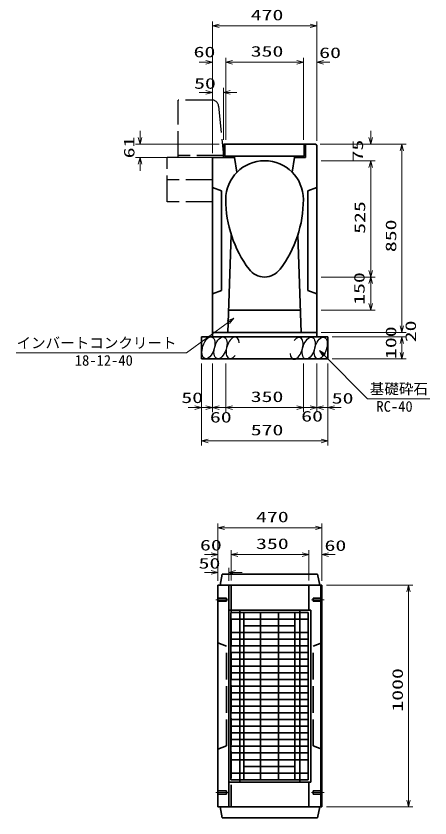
# Model space of a CAD drawing. Units: millimetres on the paper. Extents: x 0 to 841, y 0 to 594.
# Drawn here: x 548.2 to 641.6, y 322.4 to 503.4 of the extents above; entities that cross this region are included whole.
import ezdxf
from ezdxf.enums import TextEntityAlignment as Align

# ---------------------------------------------------------------- set-up
doc = ezdxf.new("R2010")
doc.units = ezdxf.units.MM
doc.linetypes.add('DASHED', pattern=[7.5, 6, -1.5])
doc.linetypes.add('USER1', pattern=[18.5, 12, -1.5, 3.5, -1.5])
for name, color, linetype, lineweight in [('D-BMK（構造物基準線）', 2, 'USER1', 18), ('D-STR-DIM（寸法）', 7, 'Continuous', 13), ('D-STR-HTXT(基礎砕石-旗)', 7, 'Continuous', 13), ('D-STR-HTXT（旗上げ）', 7, 'Continuous', 13), ('D-STR-STRF(グリ)', 7, 'Continuous', 25), ('D-STR-STRF(歩車)', 7, 'DASHED', 25), ('D-STR（構造物）', 1, 'Continuous', 35)]:
    doc.layers.add(name, color=color, linetype=linetype, lineweight=lineweight)
doc.styles.add('ＭＳ ゴシック', font='')
doc.styles.get('ＭＳ ゴシック').set_extended_font_data('MS Gothic')

# ---------------------------------------------------------------- blocks, each defined once
blk = doc.blocks.new('_Open30')
at = {"color": 7, "linetype": 'Continuous', "lineweight": 13}
for p, q in [((-1, 0.2679), (0, 0)), ((0, 0), (-1, -0.2679)), ((0, 0), (-1, 0))]:
    blk.add_line(p, q, dxfattribs=at)

msp = doc.modelspace()

# ---------------------------------------------------------------- linework, layer by layer
at = {"layer": 'D-BMK（構造物基準線）'}
for p, q in [((593.264, 371.642), (596.114, 371.642)), ((617.688, 371.642), (614.839, 371.642)), ((593.264, 328.142), (596.114, 328.142)), ((617.688, 328.142), (614.839, 328.142))]:
    msp.add_line(p, q, dxfattribs=at)
at = {"layer": 'D-STR-DIM（寸法）'}
for p, q in [((592.527, 493.93), (592.527, 502.139)), ((616.027, 493.93), (616.027, 502.139)), ((594.027, 501.139), (614.527, 501.139)), ((591.027, 492.93), (589.527, 492.93)), ((592.527, 472.398), (592.527, 493.93)), ((595.527, 475.388), (595.527, 493.93)), ((595.527, 475.388), (595.527, 493.93)), ((597.027, 492.93), (598.527, 492.93)), ((597.027, 492.93), (611.527, 492.93)), ((611.527, 492.93), (610.027, 492.93)), ((613.027, 475.393), (613.027, 493.93)), ((613.027, 475.393), (613.027, 493.93)), ((616.027, 475.198), (616.027, 493.93)), ((617.527, 492.93), (619.027, 492.93)), ((592.527, 472.398), (592.527, 487.121)), ((595.027, 475.398), (595.027, 487.121)), ((591.027, 486.121), (589.527, 486.121)), ((596.527, 486.121), (598.027, 486.121)), ((576.193, 475.948), (576.193, 477.448)), ((628.22, 475.943), (628.22, 477.443)), ((594.027, 474.448), (575.193, 474.448)), ((616.777, 474.443), (636.23, 474.443)), ((617.777, 474.443), (629.22, 474.443)), ((635.23, 433.463), (635.23, 472.943)), ((591.527, 471.398), (575.193, 471.398)), ((617.027, 470.713), (629.22, 470.713)), ((617.027, 470.713), (629.22, 470.713)), ((576.193, 469.898), (576.193, 468.398)), ((628.22, 445.964), (628.22, 469.213)), ((628.22, 469.213), (628.22, 467.713)), ((617.027, 444.464), (629.22, 444.464)), ((617.027, 444.464), (629.22, 444.464)), ((628.22, 438.464), (628.22, 442.964)), ((617.027, 436.964), (629.22, 436.964)), ((635.23, 433.463), (635.23, 434.963)), ((617.027, 431.963), (636.23, 431.963)), ((617.027, 431.963), (636.23, 431.963)), ((619.527, 430.963), (636.23, 430.963)), ((619.527, 430.963), (636.23, 430.963)), ((635.23, 427.463), (635.23, 429.463)), ((635.23, 429.463), (635.23, 427.963)), ((619.527, 425.963), (636.23, 425.963)), ((590.027, 424.963), (590.027, 413.996)), ((592.527, 424.963), (592.527, 413.996)), ((592.527, 424.963), (592.527, 413.996)), ((595.527, 424.963), (595.527, 413.996)), ((595.527, 424.963), (595.527, 413.996)), ((613.027, 424.963), (613.027, 413.996)), ((613.027, 424.963), (613.027, 413.996)), ((616.027, 424.963), (616.027, 413.996)), ((616.027, 424.963), (616.027, 413.996)), ((618.527, 424.963), (618.527, 413.996)), ((588.527, 414.996), (587.027, 414.996)), ((591.027, 414.996), (589.527, 414.996)), ((594.027, 414.996), (595.527, 414.996)), ((597.027, 414.996), (598.527, 414.996)), ((597.027, 414.996), (611.527, 414.996)), ((611.527, 414.996), (610.027, 414.996)), ((614.527, 414.996), (613.027, 414.996)), ((617.527, 414.996), (619.027, 414.996)), ((620.027, 414.996), (621.527, 414.996)), ((590.027, 413.996), (590.027, 406.478)), ((618.527, 413.996), (618.527, 406.478)), ((591.527, 407.478), (617.027, 407.478)), ((593.726, 382.819), (593.726, 388.869)), ((595.226, 387.869), (615.726, 387.869)), ((617.226, 382.849), (617.226, 388.869)), ((593.726, 375.922), (593.726, 382.819)), ((596.726, 375.974), (596.726, 382.819)), ((596.726, 375.974), (596.726, 382.819)), ((614.226, 375.989), (614.226, 382.819)), ((614.226, 375.959), (614.226, 382.819)), ((617.226, 375.892), (617.226, 382.819)), ((592.226, 381.819), (590.726, 381.819)), ((598.226, 381.819), (599.726, 381.819)), ((598.226, 381.819), (612.726, 381.819)), ((612.726, 381.819), (611.226, 381.819)), ((618.726, 381.819), (620.226, 381.819)), ((618.226, 374.922), (637.73, 374.922)), ((636.73, 326.422), (636.73, 373.422)), ((618.226, 324.922), (637.73, 324.922))]:
    msp.add_line(p, q, dxfattribs=at)
at = {"layer": 'D-STR-HTXT(基礎砕石-旗)'}
msp.add_lwpolyline([(641.571, 416.99), (627.467, 416.99), (617.744, 426.807)], dxfattribs=at)
at = {"layer": 'D-STR-HTXT（旗上げ）'}
for p, q in [((593.726, 375.922), (593.726, 378.806)), ((596.226, 375.922), (596.226, 378.806)), ((592.226, 377.806), (590.726, 377.806)), ((597.726, 377.806), (599.226, 377.806))]:
    msp.add_line(p, q, dxfattribs=at)
msp.add_lwpolyline([(548.229, 427.376), (586.674, 427.376), (596.103, 434.285)], dxfattribs=at)
at = {"layer": 'D-STR-STRF(グリ)'}
for centre, major_axis in [((591.622, 428.486), (0.79, 2.421)), ((594.343, 428.486), (0.79, 2.421)), ((614.231, 428.405), (-0.771, -2.427)), ((616.953, 428.427), (-0.771, -2.427))]:
    msp.add_ellipse(centre, major_axis=major_axis, ratio=0.5139, dxfattribs=at)
for centre, major_axis in [((597.084, 428.486), (0.79, 2.421)), ((611.491, 428.384), (-0.771, -2.427))]:
    msp.add_ellipse(centre, major_axis=major_axis, ratio=0.5139, start_param=5.3575563, end_param=10.3750652, dxfattribs=at)
at = {"layer": 'D-STR-STRF(歩車)'}
for p, q in [((584.777, 471.398), (584.777, 484.398)), ((592.42, 484.398), (584.777, 484.398)), ((593.912, 483.047), (595.027, 471.898)), ((595.027, 471.398), (582.277, 471.398)), ((582.277, 461.398), (582.277, 471.398)), ((595.027, 471.898), (584.777, 471.898)), ((592.527, 461.398), (592.527, 471.398)), ((592.527, 466.398), (582.277, 466.398)), ((592.527, 461.398), (582.277, 461.398))]:
    msp.add_line(p, q, dxfattribs=at)
msp.add_arc((592.42, 482.898), 1.5, 5.71077, 89.99998, dxfattribs=at)
at = {"layer": 'D-STR（構造物）'}
for p, q in [((615.777, 474.448), (595.027, 474.448)), ((595.027, 474.398), (595.027, 471.398)), ((595.327, 471.698), (595.327, 474.448)), ((613.227, 471.698), (613.227, 474.448)), ((613.527, 471.398), (613.527, 474.448)), ((615.777, 474.448), (616.027, 474.198)), ((616.027, 474.198), (616.027, 430.963)), ((595.027, 471.398), (592.527, 471.398)), ((592.527, 471.398), (592.527, 430.963)), ((597.527, 471.398), (595.027, 471.398)), ((613.227, 471.698), (595.327, 471.698)), ((597.527, 471.398), (597.527, 471.698)), ((597.527, 471.398), (598.055, 468.114)), ((611.027, 471.398), (610.5, 468.114)), ((613.227, 471.698), (611.027, 471.698)), ((611.027, 471.398), (611.027, 471.698)), ((613.527, 471.398), (611.027, 471.398)), ((594.527, 463.944), (592.527, 464.694)), ((594.527, 441.444), (594.527, 463.944)), ((614.027, 463.944), (616.027, 464.694)), ((614.027, 441.444), (614.027, 463.944)), ((596.027, 431.963), (596.777, 453.959)), ((612.527, 431.963), (611.777, 453.959)), ((594.527, 441.444), (592.527, 440.694)), ((614.027, 441.444), (616.027, 440.694)), ((596.198, 436.963), (612.357, 436.963)), ((590.027, 430.963), (618.527, 430.963)), ((590.027, 430.963), (590.027, 425.963)), ((592.527, 431.963), (616.027, 431.963)), ((618.527, 430.963), (618.527, 425.963)), ((590.027, 425.963), (618.527, 425.963)), ((594.726, 377.392), (594.226, 374.892)), ((594.726, 377.392), (616.226, 377.392)), ((616.726, 374.892), (616.226, 377.392)), ((593.726, 324.892), (593.726, 374.892)), ((593.726, 374.892), (617.226, 374.892)), ((596.226, 324.892), (596.226, 374.892)), ((614.226, 369.311), (614.226, 374.892)), ((616.976, 324.892), (616.976, 374.892)), ((617.226, 324.892), (617.226, 374.892)), ((596.196, 330.461), (596.196, 369.311)), ((596.196, 369.311), (614.696, 369.311)), ((598.696, 330.461), (598.696, 369.311)), ((612.196, 369.311), (612.196, 330.461)), ((614.696, 369.311), (614.696, 330.461)), ((596.632, 368.764), (614.132, 368.764)), ((596.632, 331.014), (596.632, 368.764)), ((599.632, 331.014), (599.632, 368.764)), ((603.382, 331.014), (603.382, 368.764)), ((607.382, 368.764), (607.382, 331.014)), ((611.132, 368.764), (611.132, 331.014)), ((614.132, 368.764), (614.132, 331.014)), ((596.632, 367.254), (614.132, 367.254)), ((611.132, 365.744), (599.632, 365.744)), ((596.632, 364.234), (614.132, 364.234)), ((596.632, 362.724), (614.132, 362.724)), ((596.632, 361.214), (614.132, 361.214)), ((596.632, 359.704), (614.132, 359.704)), ((596.632, 358.194), (614.132, 358.194)), ((596.632, 356.684), (614.132, 356.684)), ((596.632, 355.174), (614.132, 355.174)), ((596.632, 353.664), (614.132, 353.664)), ((596.632, 352.154), (614.132, 352.154)), ((596.632, 350.644), (614.132, 350.644)), ((596.632, 349.134), (614.132, 349.134)), ((596.632, 347.624), (614.132, 347.624)), ((596.632, 346.114), (614.132, 346.114)), ((596.632, 344.604), (614.132, 344.604)), ((596.632, 343.094), (614.132, 343.094)), ((596.632, 341.584), (614.132, 341.584)), ((596.632, 340.074), (614.132, 340.074)), ((596.632, 338.564), (614.132, 338.564)), ((596.632, 337.054), (614.132, 337.054)), ((596.632, 335.544), (614.132, 335.544)), ((611.132, 334.034), (599.632, 334.034)), ((596.632, 332.524), (614.132, 332.524)), ((614.696, 330.461), (596.196, 330.461)), ((614.132, 331.014), (596.632, 331.014)), ((593.726, 324.892), (617.226, 324.892)), ((594.226, 324.892), (594.726, 322.392)), ((616.226, 322.392), (616.726, 324.892)), ((594.726, 322.392), (616.226, 322.392))]:
    msp.add_line(p, q, dxfattribs=at)
at = {"layer": 'D-STR（構造物）', "linetype": 'DASHED'}
for p, q in [((596.726, 374.892), (596.726, 324.892)), ((593.726, 371.992), (595.726, 371.992)), ((593.726, 371.292), (595.726, 371.292)), ((595.726, 371.292), (595.726, 371.992)), ((615.226, 371.292), (615.226, 371.992)), ((617.226, 371.992), (615.226, 371.992)), ((617.226, 371.292), (615.226, 371.292)), ((593.726, 361.892), (595.726, 361.142)), ((595.726, 338.642), (595.726, 361.142)), ((617.226, 361.892), (615.226, 361.142)), ((615.226, 338.642), (615.226, 361.142)), ((593.726, 337.892), (595.726, 338.642)), ((617.226, 337.892), (615.226, 338.642)), ((614.226, 330.423), (614.226, 324.892)), ((593.726, 328.492), (595.726, 328.492)), ((593.726, 327.792), (595.726, 327.792)), ((595.726, 328.492), (595.726, 327.792)), ((615.226, 328.492), (615.226, 327.792)), ((617.226, 328.492), (615.226, 328.492)), ((617.226, 327.792), (615.226, 327.792))]:
    msp.add_line(p, q, dxfattribs=at)
at = {"layer": 'D-STR（構造物）'}
for centre, radius, start, end in [((604.277, 461.963), 8.75, 0, 180), ((621.777, 461.963), 26.25, 180, 216.86989), ((586.777, 461.963), 26.25, 323.13008, 0), ((604.277, 448.838), 4.375, 216.86987, 323.13008)]:
    msp.add_arc(centre, radius, start, end, dxfattribs=at)

# ---------------------------------------------------------------- block references
at = {"layer": 'D-STR-DIM（寸法）', "xscale": 1.5, "yscale": 1.5}
for p, rotation in [((592.527, 501.139), 180), ((595.527, 492.93), 180), ((595.527, 492.93), 180), ((616.027, 492.93), 180), ((595.027, 486.121), 180), ((576.193, 474.448), 270), ((628.22, 474.443), 270), ((635.23, 474.443), 90), ((576.193, 471.398), 90), ((628.22, 470.713), 90), ((628.22, 470.713), 90), ((628.22, 444.464), 270), ((628.22, 444.464), 90), ((628.22, 436.964), 270), ((635.23, 431.963), 270), ((635.23, 431.963), 270), ((635.23, 430.963), 90), ((635.23, 430.963), 90), ((635.23, 425.963), 270), ((592.527, 414.996), 180), ((595.527, 414.996), 180), ((595.527, 414.996), 180), ((616.027, 414.996), 180), ((618.527, 414.996), 180), ((590.027, 407.478), 180), ((593.726, 387.869), 180), ((596.726, 381.819), 180), ((596.726, 381.819), 180), ((617.226, 381.819), 180), ((636.73, 374.922), 90), ((636.73, 324.922), 270)]:
    msp.add_blockref('_Open30', p, dxfattribs=dict(at, rotation=rotation))
for p in [(616.027, 501.139), (592.527, 492.93), (613.027, 492.93), (613.027, 492.93), (592.527, 486.121), (590.027, 414.996), (592.527, 414.996), (613.027, 414.996), (613.027, 414.996), (616.027, 414.996), (618.527, 407.478), (617.226, 387.869), (593.726, 381.819), (614.226, 381.819), (614.226, 381.819)]:
    msp.add_blockref('_Open30', p, dxfattribs=at)
at = {"layer": 'D-STR-HTXT(基礎砕石-旗)', "xscale": 1.5, "yscale": 1.5, "rotation": 134.72505}
msp.add_blockref('_Open30', (616.689, 427.872), dxfattribs=at)
at = {"layer": 'D-STR-HTXT（旗上げ）', "xscale": 1.5, "yscale": 1.5}
for p, rotation in [((597.313, 435.172), 36.22839), ((596.226, 377.806), 180)]:
    msp.add_blockref('_Open30', p, dxfattribs=dict(at, rotation=rotation))
msp.add_blockref('_Open30', (593.726, 377.806), dxfattribs=at)

# ---------------------------------------------------------------- texts
at = {"layer": 'D-STR-DIM（寸法）', "style": 'ＭＳ ゴシック', "width": 1.5}
for s, p in [('470', (601.152, 501.676)), ('60', (588.263, 493.324)), ('350', (601.152, 493.468)), ('60', (616.597, 493.154)), ('50', (588.376, 486.223)), ('50', (585.501, 415.302)), ('350', (601.152, 415.533)), ('50', (619.42, 415.183)), ('60', (591.948, 410.909)), ('60', (612.543, 411.128)), ('570', (601.152, 408.015)), ('470', (602.351, 388.406)), ('60', (589.712, 382.037)), ('350', (602.351, 382.356)), ('60', (617.796, 381.943))]:
    msp.add_text(s, height=2.405, dxfattribs=at).set_placement(p, align=Align.BOTTOM_LEFT)
for s, p in [('61', (575.655, 471.256)), ('75', (627.203, 470.534)), ('525', (627.683, 454.209)), ('850', (634.693, 450.078)), ('150', (627.552, 438.188)), ('20', (639.144, 429.744)), ('100', (634.693, 425.963)), ('1000', (636.193, 346.38))]:
    msp.add_text(s, height=2.405, rotation=90, dxfattribs=at).set_placement(p, align=Align.BOTTOM_LEFT)
at = {"layer": 'D-STR-HTXT(基礎砕石-旗)', "style": 'ＭＳ ゴシック'}
for s, p in [('基礎砕石', (628.003, 417.326)), ('RC-40', (629.491, 413.34))]:
    msp.add_text(s, height=2.405, dxfattribs=at).set_placement(p, align=Align.BOTTOM_LEFT)
at = {"layer": 'D-STR-HTXT（旗上げ）', "style": 'ＭＳ ゴシック'}
for s, p in [('インバートコンクリート', (548.337, 427.673)), ('18-12-40', (561.48, 423.726))]:
    msp.add_text(s, height=2.405, dxfattribs=at).set_placement(p, align=Align.BOTTOM_LEFT)
at = {"layer": 'D-STR-HTXT（旗上げ）', "style": 'ＭＳ ゴシック', "width": 1.5}
msp.add_text('50', height=2.405, dxfattribs=at).set_placement((589.394, 377.94), align=Align.BOTTOM_LEFT)

doc.saveas('drawing.dxf')
